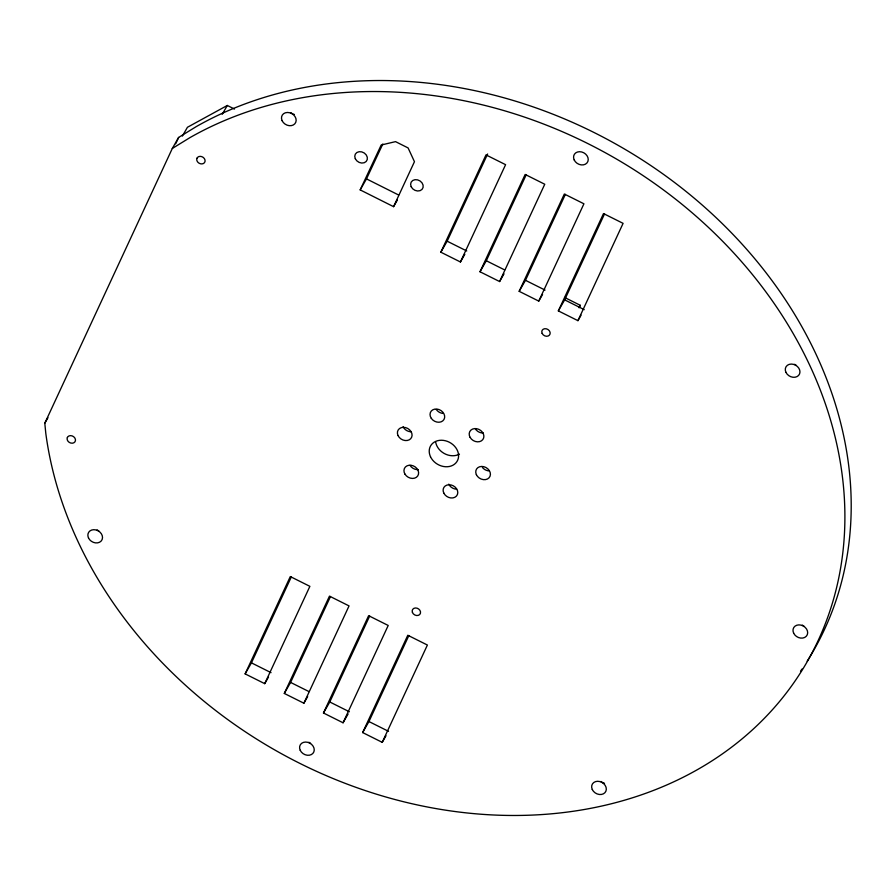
<?xml version="1.0" encoding="UTF-8"?>
<svg xmlns="http://www.w3.org/2000/svg" width="896" height="896" viewBox="0 0 896 896"><rect width="100%" height="100%" fill="white"/><g stroke="black" fill="none" stroke-linecap="round" stroke-linejoin="round"><path stroke-width="1.34" d="M172.312 148.467L190.053 137.558A418.723 341.309 29.8 0 1 796.387 339.203A418.723 341.309 29.8 0 1 565.656 812.291A418.723 341.309 29.8 0 1 45.797 433.35L44.8 423.214L172.312 148.467L178.618 137.446L196.37 126.549A418.723 341.309 29.8 0 1 702.083 204.915A418.723 341.309 29.8 0 1 807.184 661.17M175.683 143.786L178.618 137.446M393.579 206.662L414.456 161.694L408.094 147.93L395.539 141.635L381.181 145.029L360.181 189.896L393.579 206.662L397.365 200.054M245.134 673.882L290.304 576.565L309.882 586.342L264.723 683.659L245.134 673.882L251.44 662.861L291.323 576.923M440.843 252.202L486.002 154.896L505.59 164.674L460.432 261.979L440.843 252.202L447.149 241.192L487.626 153.989M284.301 693.437L329.47 596.131L349.048 605.909L303.89 703.214L284.301 693.437L290.606 682.427L330.501 596.49M480.01 271.768L525.168 174.451L544.757 184.24L499.598 281.546L480.01 271.768L486.315 260.747L526.198 174.821M323.467 712.992L368.637 615.686L388.214 625.464L343.056 722.781L323.467 712.992L329.784 701.982L369.667 616.045M519.176 291.323L564.346 194.018L583.923 203.795L538.765 301.101L519.176 291.323L525.482 280.314L565.365 194.376M362.645 732.558L407.803 635.253L427.392 645.03L382.222 742.336L362.645 732.558L368.95 721.549L408.834 635.611M558.342 310.89L603.512 213.573L623.09 223.35L577.931 320.667L558.342 310.89L564.648 299.869L604.542 213.931M579.118 307.787L580.272 305.301L564.614 297.472M360.181 189.896L366.486 178.886L382.816 143.987M182.381 136.102L187.432 127.288L227.304 105.459L234.494 109.054M44.8 423.214L47.958 417.704M222.253 114.274L227.304 105.459M460.432 261.979L464.845 254.274M264.723 683.659L268.509 677.051M499.598 281.546L504.011 273.84M303.89 703.214L307.675 696.606M538.765 301.101L542.55 294.493M579.018 307.496L580.272 305.301M343.056 722.781L348.107 713.966M577.931 320.667L581.078 315.157M382.222 742.336L386.008 735.728M447.149 241.192L466.738 250.97M486.315 260.747L504.672 269.92M525.482 280.314L545.07 290.091M564.648 299.869L584.237 309.658M251.44 662.861L271.029 672.65M290.606 682.427L308.974 691.589M329.784 701.982L349.362 711.76M368.95 721.549L388.528 731.326M366.486 178.886L398.653 195.026M294.358 114.453A7.672 6.25 29.8 0 1 290.819 112.683M98.862 530.981A7.672 6.25 29.8 0 1 97.171 529.894M796.298 365.366A7.672 6.25 29.8 0 1 794.618 364.28M804.003 626.17A7.672 6.25 29.8 0 1 802.323 625.094M604.52 783.272A7.672 6.25 29.8 0 1 600.981 781.502M310.587 743.344A7.672 6.25 29.8 0 1 308.896 742.258M459.446 454.104A15.333 12.499 29.8 0 1 435.702 442.243M418.309 469.605A7.672 6.25 29.8 0 1 410.01 465.338M456.646 489.194A7.672 6.25 29.8 0 1 448.784 484.165M489.261 470.882A7.672 6.25 29.8 0 1 482.406 467.466M442.938 413.414A7.672 6.25 29.8 0 1 436.33 409.539M483.381 433.003A7.672 6.261 29.8 0 1 475.16 428.557M410.928 431.76A7.672 6.25 29.8 0 1 403.077 426.731M802.032 669.021A418.723 341.309 29.8 0 1 800.509 671.227M67.402 437.483L67.11 438.379A4.379 3.573 29.8 0 0 72.307 443.206A4.379 3.573 29.8 0 0 74.771 437.886A4.379 3.573 29.8 0 0 67.894 436.699L67.402 437.483M197.019 158.2L196.728 159.096A4.379 3.573 29.8 0 0 201.925 163.923A4.379 3.573 29.8 0 0 204.389 158.614A4.379 3.573 29.8 0 0 197.512 157.416L197.019 158.2M542.136 333.39A4.379 3.573 29.8 0 0 549.371 335.205A4.379 3.573 29.8 0 0 546.414 328.832A4.379 3.573 29.8 0 0 542.136 333.39M412.44 612.461A4.379 3.573 29.8 0 0 419.608 614.622A4.379 3.573 29.8 0 0 417.021 608.171A4.379 3.573 29.8 0 0 412.44 612.461M88.48 537.914A7.672 6.25 29.8 0 0 101.125 541.094A7.672 6.25 29.8 0 0 95.962 529.95A7.672 6.25 29.8 0 0 88.48 537.914M282.117 120.691A7.672 6.25 29.8 0 0 294.762 123.872A7.672 6.25 29.8 0 0 289.598 112.728A7.672 6.25 29.8 0 0 282.117 120.691M574.19 159.925A7.672 6.25 29.8 0 0 586.835 163.106A7.672 6.25 29.8 0 0 581.672 151.962A7.672 6.25 29.8 0 0 574.19 159.925M785.915 372.288A7.672 6.25 29.8 0 0 798.56 375.469A7.672 6.25 29.8 0 0 793.397 364.325A7.672 6.25 29.8 0 0 785.915 372.288M793.621 633.102A7.672 6.25 29.8 0 0 806.277 636.283A7.672 6.25 29.8 0 0 801.102 625.139A7.672 6.25 29.8 0 0 793.621 633.102M592.278 789.51A7.672 6.25 29.8 0 0 604.923 792.691A7.672 6.25 29.8 0 0 599.76 781.547A7.672 6.25 29.8 0 0 592.278 789.51M300.205 750.266A7.672 6.25 29.8 0 0 312.85 753.458A7.672 6.25 29.8 0 0 307.686 742.314A7.672 6.25 29.8 0 0 300.205 750.266M430.483 456.691A15.333 12.499 29.8 0 0 455.784 463.053A15.333 12.499 29.8 0 0 445.446 440.765A15.333 12.499 29.8 0 0 430.483 456.691M404.97 474.141A7.672 6.25 29.8 0 0 417.682 476.022A7.672 6.25 29.8 0 0 411.208 465.282A7.672 6.25 29.8 0 0 404.97 474.141M443.744 492.968A7.672 6.25 29.8 0 0 456.389 496.149A7.672 6.25 29.8 0 0 451.226 485.005A7.672 6.25 29.8 0 0 443.744 492.968M476.37 474.656A7.672 6.25 29.8 0 0 489.014 477.848A7.672 6.25 29.8 0 0 483.84 466.693A7.672 6.25 29.8 0 0 476.37 474.656M431.29 418.342A7.672 6.25 29.8 0 0 443.968 419.518A7.672 6.25 29.8 0 0 436.822 409.046A7.672 6.25 29.8 0 0 431.29 418.342M470.109 437.371A7.672 6.261 29.8 0 0 482.843 439.544A7.672 6.261 29.8 0 0 476.627 428.68A7.672 6.261 29.8 0 0 470.109 437.371M398.026 435.534A7.672 6.25 29.8 0 0 410.682 438.726A7.672 6.25 29.8 0 0 405.507 427.582A7.672 6.25 29.8 0 0 398.026 435.534M355.298 158.726A6.597 5.376 29.8 0 0 366.184 161.482A6.597 5.376 29.8 0 0 361.749 151.883A6.597 5.376 29.8 0 0 355.298 158.726M411.163 186.682A6.574 5.354 29.8 0 0 422.005 189.426A6.574 5.354 29.8 0 0 417.581 179.861A6.574 5.354 29.8 0 0 411.163 186.682"/></g></svg>
